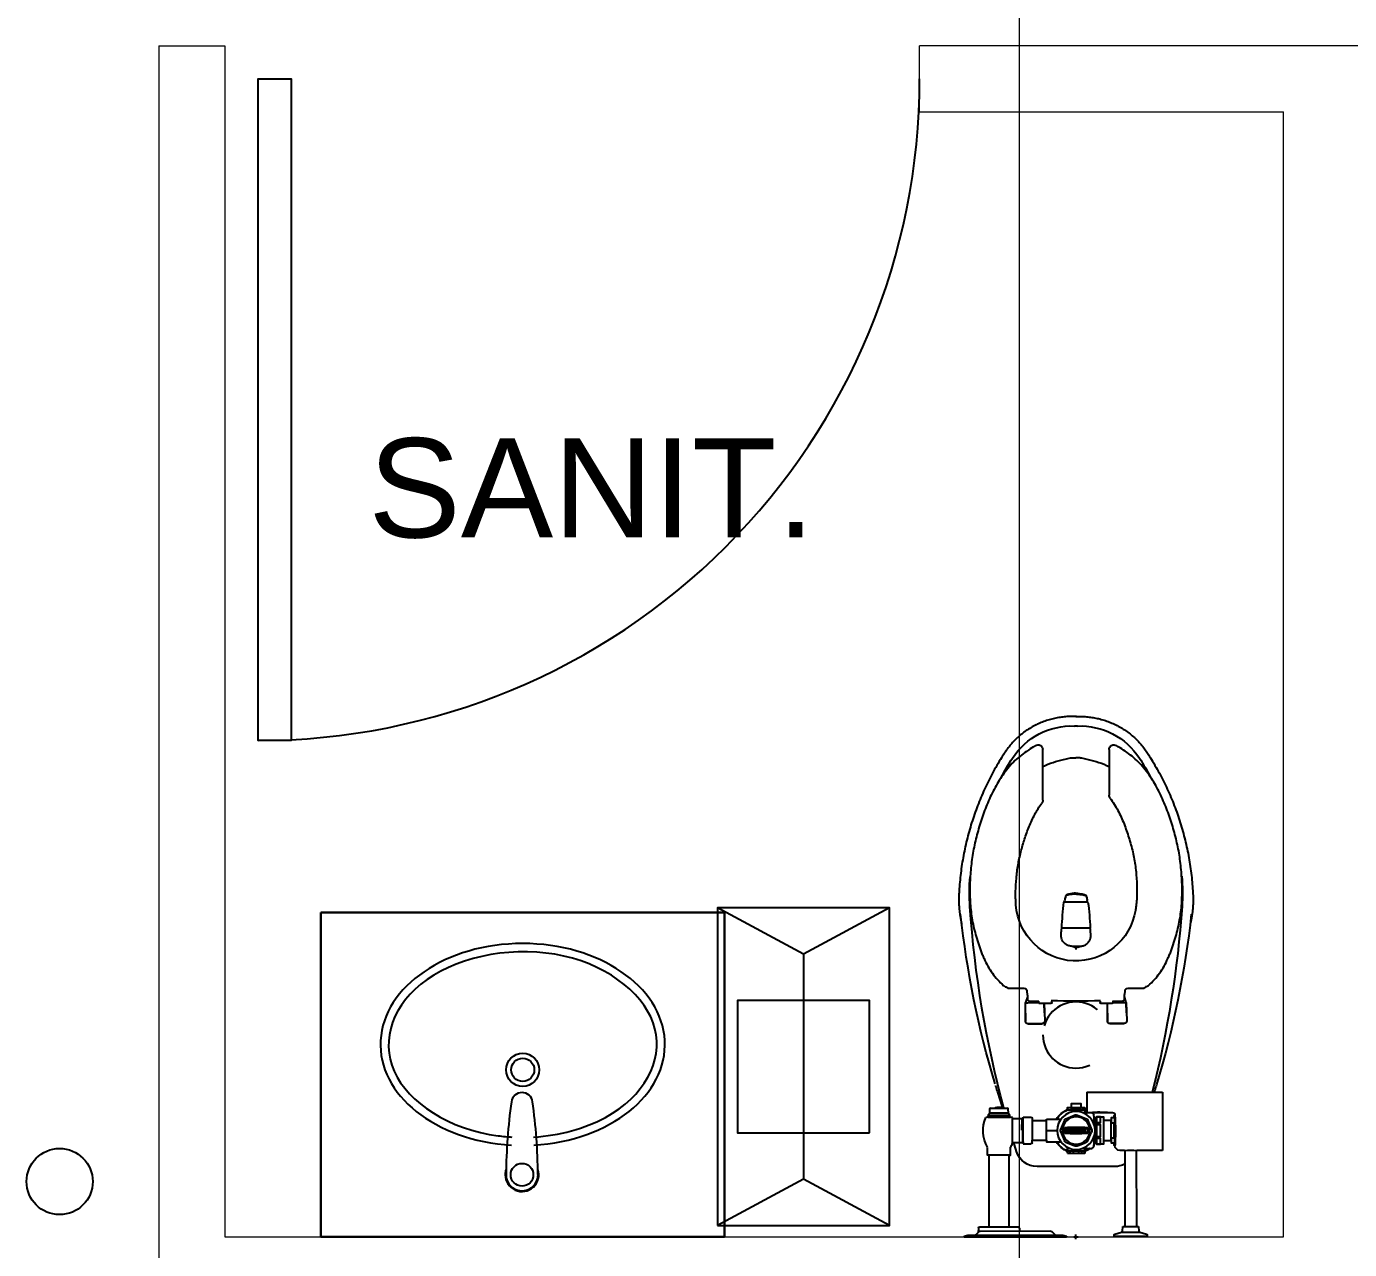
# Model space of a CAD drawing. Header units: metres. Extents: x -22 to 564, y 0 to 143.
# Drawn here: x 132.479 to 134.479, y 36.106 to 37.954 of the extents above; entities that cross this region are included whole.
import ezdxf
from ezdxf.enums import TextEntityAlignment as Align

# ---------------------------------------------------------------- set-up
doc = ezdxf.new("R2010")
doc.units = ezdxf.units.M
doc.linetypes.add('EJES630', pattern=[6.3, 5.5, -0.4, 0, -0.4])
doc.linetypes.add('XREF 1N NEURO-ONCOLOGIA$0$XR-00$0$HIDDEN', pattern=[0.375, 0.25, -0.125])
doc.layers.add('EJES', color=11, linetype='EJES630', lineweight=0)
doc.layers.add('XREF 1N NEURO-ONCOLOGIA$0$MUROS DE TABLAROCA', color=150, linetype='Continuous', lineweight=13)
for name, color, linetype in [('TEXTO', 7, 'Continuous'), ('XREF 1N NEURO-ONCOLOGIA$0$LAMPARAS 1', 112, 'Continuous'), ('XREF 1N NEURO-ONCOLOGIA$0$MOBILIARIO', 161, 'Continuous'), ('XREF 1N NEURO-ONCOLOGIA$0$Mobiliario Fijo', 40, 'Continuous'), ('XREF 1N NEURO-ONCOLOGIA$0$PUERTAS', 253, 'Continuous'), ('XREF 1N NEURO-ONCOLOGIA$0$TEX-MOB', 4, 'Continuous')]:
    doc.layers.add(name, color=color, linetype=linetype)
doc.styles.add('100 LOCALES 25', font='arial.ttf', dxfattribs={"height": 0.25})
doc.styles.add('XREF 1N NEURO-ONCOLOGIA$0$HANDLET', font='romans.shx')

# ---------------------------------------------------------------- blocks, each defined once
blk = doc.blocks.new('XREF 1N NEURO-ONCOLOGIA$0$XR-02$0$LAVABO.NORMATIVO')
at = {"layer": 'XREF 1N NEURO-ONCOLOGIA$0$Mobiliario Fijo'}
for p, q in [((-0.305, -0.49), (-0.305, 0)), ((-0.305, 0), (0.305, 0)), ((0.305, 0), (-0.305, 0)), ((-0.305, 0), (-0.305, -0.49)), ((0.305, -0.49), (0.305, 0)), ((0.305, 0), (0.305, -0.49)), ((0.305, -0.49), (-0.305, -0.49)), ((-0.305, -0.49), (0.305, -0.49))]:
    blk.add_line(p, q, dxfattribs=at)
for centre, radius in [((0.001, -0.0938), 0.0171), ((0, -0.2523), 0.025), ((0, -0.2523), 0.0175)]:
    blk.add_circle(centre, radius, dxfattribs=at)
for centre, radius, start, end in [((0.001, -0.0938), 0.0254, 0, 198.6555), ((0.001, -0.0938), 0.0242, 359.5329, 180.4671), ((0.8216, -0.0871), 0.8447, 180.4671, 187.9569), ((-0.8195, -0.0871), 0.8447, 352.0431, 359.5329), ((0.0011, -0.0938), 0.0254, 341.3375, 0.0036), ((0.001, -0.2018), 0.0162, 187.9569, 352.0431)]:
    blk.add_arc(centre, radius, start, end, dxfattribs=at)
blk.add_ellipse((0, -0.2907), major_axis=(-0.215, 0), ratio=0.709302, start_param=4.791428, end_param=10.916607, dxfattribs=at)
blk.add_open_spline([(-0.0163, -0.1507), (-0.0558, -0.153), (-0.0942, -0.1635), (-0.1837, -0.2123), (-0.2121, -0.2654), (-0.1879, -0.3629), (-0.1336, -0.4082), (0.0089, -0.4403), (0.0926, -0.4256), (0.1966, -0.3523), (0.2151, -0.2979), (0.1733, -0.2026), (0.1106, -0.1621), (0.0301, -0.1518), (0.0232, -0.1511), (0.0163, -0.1507)], degree=3, knots=[4.791428, 4.791428, 4.791428, 4.791428, 5.367357, 5.367357, 6.457084, 6.457084, 7.54681, 7.54681, 8.636537, 8.636537, 9.726264, 9.726264, 10.81599, 10.81599, 10.916607, 10.916607, 10.916607, 10.916607], dxfattribs=at)
blk = doc.blocks.new('XREF 1N NEURO-ONCOLOGIA$0$WC CON FLUXO')
for p, q in [((-0.0034, 0), (0.0034, 0)), ((0, 0.0034), (0, -0.0034)), ((0.107, 0), (0.0582, 0)), ((-0.0197, -0.0022), (-0.0141, -0.0008)), ((0.0575, -0.0007), (0.0576, -0.0026)), ((0.0575, -0.0007), (0.1078, -0.0007)), ((0.0585, -0.0037), (0.069, -0.0067)), ((0.069, -0.0067), (0.0964, -0.0067)), ((0.0705, -0.0086), (0.0708, -0.0154)), ((0.0708, -0.0154), (0.0946, -0.0154)), ((0.0736, -0.1306), (0.0736, -0.0154)), ((0.0918, -0.0155), (0.0917, -0.1306)), ((0.0946, -0.0154), (0.0948, -0.0086)), ((0.0964, -0.0067), (0.1066, -0.0038)), ((0.1072, 0), (0.107, 0)), ((0.1078, -0.0025), (0.1078, -0.0007)), ((-0.0587, -0.1062), (-0.0589, -0.1062)), ((0.0587, -0.1062), (-0.0587, -0.1062)), ((0.0587, -0.1062), (0.0589, -0.1062)), ((-0.0154, -0.1429), (-0.0019, -0.1373)), ((-0.013, -0.1295), (-0.013, -0.1264)), ((-0.013, -0.1295), (-0.013, -0.1336)), ((-0.0127, -0.1264), (-0.0127, -0.1292)), ((-0.0086, -0.1264), (-0.0086, -0.1292)), ((-0.004, -0.1264), (-0.004, -0.1292)), ((0.0024, -0.1373), (0.0149, -0.1425)), ((0.0044, -0.1264), (0.0044, -0.1292)), ((0.009, -0.1264), (0.009, -0.1292)), ((0.0101, -0.1336), (0.0245, -0.1336)), ((0.0131, -0.1264), (0.0131, -0.1292)), ((0.0134, -0.1336), (0.0134, -0.1264)), ((0.027, -0.1406), (0.0268, -0.1376)), ((0.0276, -0.1396), (0.0276, -0.1521)), ((0.0732, -0.1305), (0.0664, -0.1305)), ((0.131, -0.1305), (0.0921, -0.1305)), ((0.131, -0.2187), (0.131, -0.1305)), ((-0.0958, -0.1423), (-0.0805, -0.1423)), ((-0.0805, -0.1423), (-0.08, -0.1433)), ((-0.0805, -0.1423), (-0.0801, -0.1593)), ((-0.0801, -0.1593), (-0.08, -0.1645)), ((-0.08, -0.1433), (-0.08, -0.1403)), ((-0.08, -0.1403), (-0.0684, -0.1403)), ((-0.08, -0.1433), (-0.08, -0.1809)), ((-0.0663, -0.1424), (-0.0663, -0.1461)), ((-0.0233, -0.1591), (-0.0175, -0.145)), ((-0.0175, -0.165), (-0.0175, -0.1562)), ((-0.0174, -0.1563), (-0.0174, -0.1649)), ((0.0178, -0.1563), (0.0178, -0.1649)), ((0.0179, -0.145), (0.0233, -0.1579)), ((0.0179, -0.165), (0.0179, -0.1562)), ((0.0276, -0.1431), (0.0287, -0.1431)), ((0.0287, -0.1431), (0.0294, -0.1781)), ((0.0287, -0.1431), (0.0292, -0.1439)), ((0.0296, -0.1701), (0.0292, -0.1439)), ((0.0292, -0.1439), (0.0294, -0.1439)), ((0.0294, -0.1439), (0.0298, -0.1431)), ((0.0294, -0.1439), (0.03, -0.1773)), ((0.0304, -0.1781), (0.0298, -0.1431)), ((0.0298, -0.1431), (0.03, -0.1431)), ((0.03, -0.1431), (0.0306, -0.1781)), ((0.03, -0.1431), (0.03, -0.1431)), ((0.03, -0.1431), (0.0304, -0.1439)), ((0.0304, -0.1439), (0.0308, -0.1622)), ((0.0304, -0.1439), (0.0306, -0.1439)), ((0.0306, -0.1439), (0.031, -0.1433)), ((0.0306, -0.1439), (0.0308, -0.1498)), ((0.0308, -0.1498), (0.0309, -0.1593)), ((0.0309, -0.1593), (0.0309, -0.1605)), ((-0.0958, -0.1789), (-0.0815, -0.1789)), ((-0.082, -0.1612), (-0.0802, -0.1612)), ((-0.082, -0.1612), (-0.0815, -0.1789)), ((-0.0815, -0.1789), (-0.0807, -0.1775)), ((-0.0807, -0.1775), (-0.0806, -0.1775)), ((-0.0806, -0.1775), (-0.08, -0.1785)), ((-0.0802, -0.1612), (-0.0801, -0.1682)), ((-0.0801, -0.1682), (-0.08, -0.1743)), ((-0.08, -0.1645), (-0.08, -0.1732)), ((-0.08, -0.1732), (-0.08, -0.1742)), ((-0.0663, -0.1789), (-0.0663, -0.1751)), ((-0.0446, -0.1606), (-0.0284, -0.1606)), ((-0.0446, -0.1751), (-0.0446, -0.1777)), ((-0.0446, -0.1777), (-0.0229, -0.1776)), ((-0.0175, -0.1762), (-0.0233, -0.1621)), ((-0.0154, -0.1783), (-0.0013, -0.1842)), ((0.0022, -0.1839), (0.0158, -0.1783)), ((0.0238, -0.1621), (0.0182, -0.1757)), ((0.0276, -0.1781), (0.0276, -0.1691)), ((0.0276, -0.1691), (0.0276, -0.1816)), ((0.0294, -0.1781), (0.0276, -0.1781)), ((0.0294, -0.1781), (0.0298, -0.1773)), ((0.0298, -0.1773), (0.0296, -0.1701)), ((0.0298, -0.1773), (0.03, -0.1773)), ((0.03, -0.1773), (0.0304, -0.1781)), ((0.0304, -0.1781), (0.0306, -0.1781)), ((0.0306, -0.1781), (0.031, -0.1774)), ((0.0308, -0.1622), (0.0309, -0.1703)), ((0.0309, -0.1605), (0.0309, -0.162)), ((0.0309, -0.162), (0.031, -0.1637)), ((0.0309, -0.1703), (0.0309, -0.1724)), ((-0.1331, -0.1809), (-0.1338, -0.1805)), ((-0.1331, -0.181), (-0.1331, -0.181)), ((-0.1331, -0.181), (-0.133, -0.181)), ((-0.133, -0.181), (-0.1329, -0.181)), ((-0.1329, -0.1837), (-0.133, -0.1814)), ((-0.133, -0.1814), (-0.0996, -0.1814)), ((-0.1329, -0.181), (-0.1319, -0.181)), ((-0.1329, -0.1837), (-0.0999, -0.1837)), ((-0.1302, -0.1867), (-0.1329, -0.1837)), ((-0.1319, -0.181), (-0.1269, -0.1809)), ((-0.1026, -0.1867), (-0.1302, -0.1867)), ((-0.1302, -0.1867), (-0.1301, -0.1933)), ((-0.1287, -0.1946), (-0.104, -0.1946)), ((-0.1269, -0.1809), (-0.1141, -0.1807)), ((-0.1141, -0.1807), (-0.1105, -0.1806)), ((-0.1109, -0.1952), (-0.1109, -0.1949)), ((-0.1105, -0.1806), (-0.1008, -0.1805)), ((-0.1028, -0.1933), (-0.1026, -0.1867)), ((-0.0999, -0.1837), (-0.1026, -0.1867)), ((-0.1008, -0.1805), (-0.1002, -0.1805)), ((-0.0998, -0.1814), (-0.0999, -0.1837)), ((-0.0996, -0.1805), (-0.0989, -0.1809)), ((-0.0996, -0.1814), (-0.0989, -0.181)), ((-0.08, -0.1809), (-0.0684, -0.1809)), ((-0.0126, -0.1946), (-0.0126, -0.1919)), ((-0.0075, -0.1946), (-0.0075, -0.1919)), ((-0.0031, -0.1946), (-0.0031, -0.1919)), ((0.0058, -0.1946), (0.0058, -0.1919)), ((0.0097, -0.1946), (0.0097, -0.1919)), ((0.0101, -0.1876), (0.0245, -0.1876)), ((0.0134, -0.1919), (0.0134, -0.1876)), ((0.0134, -0.1946), (0.0134, -0.1919)), ((0.0162, -0.2187), (0.0162, -0.1879)), ((0.0162, -0.1879), (0.021, -0.1879)), ((0.0201, -0.1879), (0.0205, -0.1876)), ((0.0209, -0.1879), (0.0213, -0.1876)), ((0.0267, -0.1839), (0.027, -0.1806)), ((0.0517, -0.1879), (0.0554, -0.1879)), ((0.0162, -0.2187), (0.131, -0.2187)), ((-0.0763, -0.3379), (-0.0765, -0.3256)), ((-0.0763, -0.3255), (-0.0763, -0.3536)), ((-0.0729, -0.3219), (-0.0727, -0.3219)), ((-0.0726, -0.3219), (-0.0679, -0.3219)), ((-0.0509, -0.3222), (-0.0726, -0.3219)), ((-0.0679, -0.3219), (-0.0561, -0.3219)), ((-0.0561, -0.3219), (-0.0511, -0.3219)), ((-0.0481, -0.353), (-0.0473, -0.326)), ((-0.0476, -0.3384), (-0.0479, -0.353)), ((0.0476, -0.3381), (0.0475, -0.3258)), ((0.0476, -0.3258), (0.0476, -0.353)), ((0.0511, -0.3221), (0.0512, -0.3221)), ((0.0513, -0.3221), (0.0561, -0.3221)), ((0.0731, -0.3224), (0.0513, -0.3221)), ((0.0561, -0.3221), (0.0679, -0.3221)), ((0.0679, -0.3221), (0.0729, -0.3221)), ((0.0759, -0.3542), (0.0767, -0.3262)), ((0.0763, -0.3386), (0.0761, -0.3539)), ((-0.0763, -0.3536), (-0.056, -0.3539)), ((-0.0761, -0.3536), (-0.0761, -0.3536)), ((-0.0752, -0.3536), (-0.0761, -0.3536)), ((-0.0761, -0.3536), (-0.0761, -0.3538)), ((-0.0761, -0.3538), (-0.0761, -0.3539)), ((-0.0735, -0.3627), (-0.0761, -0.3539)), ((-0.0752, -0.3536), (-0.0752, -0.3536)), ((-0.0752, -0.3536), (-0.0729, -0.3536)), ((-0.0735, -0.3636), (-0.0735, -0.3598)), ((-0.0693, -0.3562), (-0.056, -0.3563)), ((-0.056, -0.353), (-0.0373, -0.353)), ((-0.056, -0.353), (-0.056, -0.3563)), ((-0.0364, -0.3539), (-0.0364, -0.3562)), ((0.0364, -0.3562), (0.0364, -0.3539)), ((0.0373, -0.353), (0.0551, -0.353)), ((0.056, -0.3539), (0.056, -0.3562)), ((0.056, -0.3539), (0.0759, -0.3542)), ((0.0761, -0.3541), (0.0735, -0.3629)), ((0.0735, -0.3598), (0.0735, -0.3636)), ((0.0761, -0.3539), (0.0759, -0.3539)), ((0.0761, -0.354), (0.0761, -0.3539)), ((0.0761, -0.3541), (0.0761, -0.354)), ((-0.1069, -0.3779), (-0.1063, -0.3779)), ((-0.1047, -0.377), (-0.1046, -0.3768)), ((-0.1029, -0.3758), (-0.1024, -0.3758)), ((-0.1024, -0.3758), (-0.0787, -0.3758)), ((-0.0742, -0.3721), (-0.0742, -0.3698)), ((0.0742, -0.3698), (0.0742, -0.3721)), ((0.0787, -0.3758), (0.1024, -0.3758)), ((0.1024, -0.3758), (0.1029, -0.3758)), ((0.1069, -0.3779), (0.1052, -0.3779)), ((-0.0026, -0.4379), (-0.0058, -0.4387)), ((0.0058, -0.4387), (-0.0058, -0.4387)), ((0.0026, -0.4379), (0.0058, -0.4387)), ((0.0216, -0.4666), (-0.0216, -0.4666)), ((-0.0907, -0.5014), (-0.0907, -0.5014)), ((0.0181, -0.5057), (-0.0181, -0.5057)), ((-0.0176, -0.5057), (-0.0171, -0.5081)), ((0, -0.5182), (0, -0.5191)), ((0.0176, -0.5057), (0.0171, -0.5081)), ((-0.0501, -0.6597), (-0.0501, -0.7362)), ((0.0501, -0.7362), (0.0501, -0.6674)), ((-0.0062, -0.724), (0, -0.724)), ((0.0062, -0.724), (0, -0.724))]:
    blk.add_line(p, q)
for points in [[(-0.169, -0.0008), (-0.1688, 0)], [(-0.1688, 0), (-0.0143, 0)], [(-0.0141, -0.0008), (-0.0143, 0)], [(-0.169, -0.0008), (-0.1634, -0.0022)], [(-0.1686, -0.0008), (-0.0145, -0.0008)], [(-0.1634, -0.0022), (-0.0197, -0.0022)], [(-0.152, -0.0025), (-0.1464, -0.0081)], [(-0.1473, -0.013), (-0.1477, -0.0069)], [(-0.1452, -0.015), (-0.0876, -0.015)], [(-0.145, -0.0087), (-0.0382, -0.0087)], [(-0.0855, -0.013), (-0.0853, -0.0087)], [(-0.0367, -0.0081), (-0.0312, -0.0025)], [(-0.1318, -0.1231), (-0.1338, -0.1231), (-0.1338, -0.135)], [(-0.101, -0.1231), (-0.099, -0.1231), (-0.099, -0.135)], [(-0.0967, -0.1399), (-0.0965, -0.1403)], [(-0.0137, -0.1355), (-0.0135, -0.1336), (-0.0096, -0.1336)], [(0.053, -0.1489), (0.053, -0.1417), (0.0573, -0.1417), (0.0573, -0.1384), (0.0587, -0.1384), (0.0587, -0.1828), (0.0573, -0.1828), (0.0573, -0.1795), (0.053, -0.1795), (0.053, -0.1723), (0.0573, -0.1723), (0.0573, -0.1489), (0.053, -0.1489), (0.053, -0.1723)], [(0.0587, -0.1833), (0.0594, -0.1793), (0.0599, -0.1585), (0.0594, -0.1419), (0.059, -0.1387), (0.0587, -0.1379)], [(-0.0958, -0.1412), (-0.0958, -0.1789), (-0.0958, -0.1799)], [(-0.0446, -0.1461), (-0.0446, -0.1435), (-0.0228, -0.1434)], [(-0.0149, -0.1632), (-0.0149, -0.1579), (-0.0132, -0.1579), (-0.0132, -0.1598), (-0.0116, -0.1598), (-0.0116, -0.1579), (-0.0099, -0.1579), (-0.0099, -0.1632), (-0.0116, -0.1632), (-0.0116, -0.1613), (-0.0132, -0.1613), (-0.0132, -0.1632), (-0.0149, -0.1632)], [(-0.0074, -0.1618), (-0.0045, -0.1618), (-0.0045, -0.1632), (-0.0091, -0.1632), (-0.0091, -0.1579), (-0.0045, -0.1579), (-0.0045, -0.1593), (-0.0074, -0.1593), (-0.0074, -0.1618)], [(-0.0074, -0.1612), (-0.005, -0.1612), (-0.005, -0.1599)], [(-0.0039, -0.1579), (-0.0023, -0.1579), (-0.0023, -0.1618), (-0.0002, -0.1618), (-0.0002, -0.1632), (-0.0039, -0.1632), (-0.0039, -0.1579)], [(-0.0008, -0.1579), (0.0008, -0.1579), (0.0018, -0.1612), (0.0027, -0.1579), (0.0043, -0.1579), (0.0027, -0.1632), (0.0008, -0.1632), (-0.0008, -0.1579)], [(0.0064, -0.1618), (0.0093, -0.1618), (0.0093, -0.1632), (0.0048, -0.1632), (0.0048, -0.1579), (0.0093, -0.1579), (0.0093, -0.1593), (0.0064, -0.1593), (0.0064, -0.1618)], [(0.0064, -0.1612), (0.0089, -0.1612), (0.0089, -0.1599)], [(0.0097, -0.1632), (0.0114, -0.1606), (0.0097, -0.1579), (0.0116, -0.1579), (0.0124, -0.1592), (0.0132, -0.1579), (0.0151, -0.1579), (0.0134, -0.1606), (0.0151, -0.1632), (0.0132, -0.1632), (0.0124, -0.1619), (0.0116, -0.1632), (0.0097, -0.1632)], [(-0.0807, -0.1775), (-0.0811, -0.168), (-0.0812, -0.1612)], [(-0.0965, -0.1805), (-0.1363, -0.1805)], [(-0.133, -0.1814), (-0.1338, -0.1814), (-0.1331, -0.181), (-0.1331, -0.1809), (-0.1331, -0.1809), (-0.1331, -0.1809), (-0.1331, -0.1809), (-0.1331, -0.1809), (-0.1331, -0.1808), (-0.1331, -0.1808), (-0.1331, -0.1808), (-0.133, -0.1808), (-0.133, -0.1808), (-0.1329, -0.1808), (-0.1329, -0.1808), (-0.1328, -0.1808), (-0.1326, -0.1808), (-0.1322, -0.1808), (-0.1313, -0.1808), (-0.1297, -0.1807), (-0.1275, -0.1807), (-0.1236, -0.1806), (-0.1168, -0.1806), (-0.1117, -0.1805), (-0.1093, -0.1805), (-0.1093, -0.1805)], [(-0.0989, -0.1809), (-0.0989, -0.1809), (-0.0989, -0.1809), (-0.0989, -0.1809), (-0.0989, -0.1809), (-0.0989, -0.1809), (-0.099, -0.1809), (-0.099, -0.1809), (-0.099, -0.1809), (-0.099, -0.1809), (-0.0992, -0.1809), (-0.0998, -0.1809), (-0.1026, -0.181), (-0.1045, -0.181), (-0.1092, -0.1811), (-0.1162, -0.1812), (-0.1277, -0.1813), (-0.1297, -0.1813), (-0.1314, -0.1814), (-0.1325, -0.1814), (-0.1332, -0.1814), (-0.1334, -0.1814)], [(-0.1219, -0.1952), (-0.1219, -0.1949)], [(0.0212, -0.188), (0.0212, -0.1879), (0.0514, -0.1879), (0.0514, -0.1879)]]:
    blk.add_lwpolyline(points)
for points in [[(-0.1318, -0.015), (-0.101, -0.015), (-0.101, -0.1231), (-0.1318, -0.1231)], [(-0.013, -0.1264), (0.0134, -0.1264), (0.0134, -0.1292), (-0.013, -0.1292)], [(0.031, -0.1814), (0.0417, -0.1814), (0.0417, -0.1398), (0.031, -0.1398)], [(0.031, -0.1399), (0.0372, -0.1399), (0.0372, -0.1487), (0.031, -0.1487)], [(-0.0663, -0.1461), (-0.0446, -0.1461), (-0.0446, -0.1751), (-0.0663, -0.1751)], [(0.031, -0.1517), (0.0372, -0.1517), (0.0372, -0.1694), (0.031, -0.1694)], [(0.0417, -0.1455), (0.053, -0.1455), (0.053, -0.1757), (0.0417, -0.1757)], [(0.031, -0.1725), (0.0372, -0.1725), (0.0372, -0.1813), (0.031, -0.1813)], [(-0.0131, -0.1919), (0.0135, -0.1919), (0.0135, -0.1946), (-0.0131, -0.1946)], [(-0.0073, -0.1946), (0.0077, -0.1946), (0.0077, -0.2007), (-0.0073, -0.2007)]]:
    blk.add_lwpolyline(points, close=True)
for radius in [0.0287, 0.0208, 0.0206]:
    blk.add_circle((0.0002, -0.1606), radius)
for centre, radius, start, end in [((0.0582, -0.0007), 0.000699, 90.9528, 179.9884), ((-0.1685, 0.0038), 0.0046, 263.5947, 268.4559), ((-0.1529, -0.0035), 0.00135, 45.0725, 87.1801), ((-0.1452, -0.0129), 0.0021, 183, 270), ((-0.145, -0.0067), 0.00204, 225, 270), ((-0.0876, -0.0129), 0.0021, 270, 357), ((-0.0382, -0.0067), 0.00204, 270, 315), ((-0.0302, -0.0035), 0.00137, 94.7227, 134.7414), ((-0.0146, 0.0033), 0.00404, 271.1487, 276.8791), ((0.059, -0.0024), 0.0014, 186.7349, 251.2313), ((0.0685, -0.0087), 0.00201, 2.8263, 77.3063), ((0.0968, -0.0087), 0.00201, 102.6722, 177.1705), ((0.1064, -0.0024), 0.00142, 280.2182, 357.7148), ((0.1071, -0.0007), 0.000699, 359.9963, 84.9523), ((-0.0589, -0.1386), 0.0324, 90, 162.4418), ((0.0589, -0.1386), 0.0324, 63.0756, 90), ((-0.0899, -0.1604), 0.0506, 150.3792, 203.3877), ((-0.0976, -0.135), 0.0014, 180, 202.3854), ((-0.1465, -0.1622), 0.0546, 24.1417, 29.2361), ((1.4324, -0.6105), 1.5966, 162.4445, 162.9485), ((1.4324, -0.6105), 1.5966, 162.4418, 162.4445), ((0.0002, -0.1606), 0.0342, 112.6823, 150.0864), ((0.0002, -0.1606), 0.0338, 113.03, 149.6072), ((0.0002, -0.1412), 0.00442, 60.0251, 118.4175), ((0.0002, -0.1606), 0.0342, 51.9601, 67.3177), ((0.003, -0.1564), 0.0287, 52.4204, 68.7317), ((0.0206, -0.1386), 0.00627, 9.3541, 51.7711), ((0.0206, -0.1386), 0.00627, 9.3541, 51.7711), ((0.0324, -0.1366), 0.00562, 189.3834, 212.1713), ((0.0664, -0.1382), 0.00771, 89.9605, 177.6253), ((0.0827, -0.0413), 0.0897, 263.9649, 276.0445), ((-0.0951, -0.1399), 0.00152, 197.7005, 241.6179), ((-0.0684, -0.1424), 0.0021, 0, 90), ((-0.0196, -0.1606), 0.00402, 157.4999, 202.5001), ((-0.0138, -0.1466), 0.00402, 112.4999, 157.5001), ((0.0002, -0.3691), 0.2137, 85.2566, 94.7434), ((0.0002, -0.3691), 0.2136, 85.2842, 94.7158), ((-0.0048, -0.1633), 0.00333, 92.771, 141.1546), ((0.009, -0.1633), 0.00333, 92.771, 141.1546), ((0.0139, -0.1468), 0.00445, 24.0076, 75.6524), ((0.0193, -0.1605), 0.00473, 339.5535, 33.7109), ((-0.0002, -0.1608), 0.0347, 30.4452, 36.7467), ((0.003, -0.1588), 0.0304, 29.7018, 36.0418), ((-0.0953, -0.1812), 0.0014, 109.984, 146.4949), ((0.3455, -0.1572), 0.4265, 180.5403, 182.731), ((-0.0684, -0.1788), 0.0021, 269.9217, 358.0095), ((0.0002, -0.1606), 0.0342, 209.8982, 247.1956), ((0.0002, -0.1606), 0.0338, 210.3928, 246.97), ((0.0002, 0.0479), 0.2137, 265.2566, 274.7434), ((-0.0138, -0.1746), 0.00402, 202.4999, 244.6781), ((0.0002, 0.0479), 0.2136, 265.2842, 274.7158), ((0.0141, -0.1745), 0.00418, 292.9328, 343.6813), ((0.0023, -0.1619), 0.0318, 322.8069, 330.7575), ((0.0148, -0.1706), 0.0161, 322.8448, 332.2385), ((1.4324, -0.6105), 1.5966, 164.9037, 175.9972), ((-0.1287, -0.1933), 0.00134, 181.5, 270), ((-0.1216, -0.1949), 0.000343, 129.5338, 173.6561), ((-0.1216, -0.1952), 0.000336, 184.2026, 265.607), ((-0.1164, -0.1279), 0.0678, 265.6071, 274.393), ((1.2567, -0.6451), 1.4396, 161.7644, 162.8369), ((-0.1112, -0.1952), 0.000336, 274.393, 0), ((-0.1113, -0.1949), 0.000384, 6.4023, 46.3389), ((-0.1041, -0.1933), 0.00132, 272.56, 359.5188), ((0.0002, -0.1803), 0.00418, 247.9601, 298.5157), ((0.0002, -0.1606), 0.0338, 293.03, 298.243), ((-0.001, -0.1578), 0.0373, 292.8404, 297.3937), ((0.0361, -0.0373), 0.1513, 264.2467, 275.9084), ((0.0206, -0.1826), 0.00627, 308.223, 348.2751), ((0.0206, -0.1826), 0.00627, 308.223, 348.2751), ((0.0326, -0.1847), 0.00586, 147.9912, 172.4866), ((0.0551, -0.1842), 0.0037, 273.989, 13.1466), ((-1.4324, -0.6105), 1.5966, 4.0028, 14.2041), ((-1.2567, -0.6451), 1.4396, 17.1303, 17.2305), ((1.2435, -0.6427), 1.4264, 163.2334, 173.7464), ((1.2435, -0.6427), 1.4264, 162.7735, 163.1187), ((-1.2427, -0.6426), 1.4255, 16.8408, 17.2004), ((-1.2427, -0.6426), 1.4255, 6.2485, 16.8299), ((-0.0729, -0.3255), 0.00364, 90, 180.8185), ((-0.0727, -0.3255), 0.00364, 89.1815, 180), ((-0.0511, -0.3255), 0.00364, 26.429, 90), ((-0.0509, -0.3259), 0.00364, 358.3631, 89.1815), ((0.0511, -0.3258), 0.00364, 90, 180.8185), ((0.0513, -0.3258), 0.00364, 89.1815, 180), ((0.0729, -0.3258), 0.00364, 26.429, 90), ((0.073, -0.3261), 0.00364, 358.3631, 89.1815), ((-0.0752, -0.3536), 0.00091, 180.8185, 196.1443), ((-0.0373, -0.3539), 0.00091, 0, 90), ((-0.0004, -12.4585), 12.1022, 89.8216, 90.17503), ((0.0373, -0.3539), 0.00091, 90, 180), ((0.0551, -0.3539), 0.00091, 0, 90), ((0.0469, 2.1477), 2.504, 270.1875, 270.5141), ((0.0752, -0.3539), 0.00091, 343.8557, 359.1815), ((-0.0034, -0.496), 0.1575, 131.7258, 132.3304), ((-0.1069, -0.3799), 0.00196, 89.3673, 131.099), ((-0.1063, -0.3761), 0.00184, 269.3463, 330.6492), ((-0.1029, -0.3777), 0.00195, 90.4112, 151.5615), ((-0.0787, -0.3712), 0.00455, 270, 0), ((0.0787, -0.3712), 0.00455, 180, 270), ((0.1029, -0.3777), 0.00195, 28.4386, 89.5888), ((0.1069, -0.3799), 0.00198, 49.0875, 90.4462), ((0.0044, -0.4948), 0.156, 47.6682, 48.2772), ((0.0001, -0.5079), 0.091, 9.2548, 175.9387), ((-0.0014, -0.4367), 0.000598, 317.9323, 342.9776), ((0.0014, -0.4367), 0.000597, 196.9872, 222.103), ((0.519, -0.4383), 0.5413, 182.9967, 187.144), ((-0.5069, -0.4394), 0.5292, 352.8086, 357.0508), ((0.1315, -0.5194), 0.2925, 175.9969, 184.8615), ((-0.1315, -0.5194), 0.2925, 355.0124, 4.0031), ((-0.0006, -0.5183), 0.000937, 263.4365, 309.8712), ((0.0006, -0.5183), 0.000937, 230.1288, 276.5635), ((-0.0574, -0.6597), 0.00728, 0, 37.067), ((0.0574, -0.6674), 0.00728, 142.0152, 180), ((0.252, -0.4971), 0.415, 208.3551, 213.0094), ((-0.252, -0.4971), 0.415, 326.9906, 331.7101), ((0.0197, -0.5584), 0.1676, 245.3845, 256.7621), ((-0.0197, -0.5584), 0.1676, 283.2379, 294.6155), ((-0.0062, -0.6649), 0.1071, 213.0094, 272.1861), ((-0.0574, -0.7362), 0.00728, 238.4381, 0), ((0.0197, -0.5584), 0.1676, 256.7621, 258.2805), ((0.0197, -0.5584), 0.1676, 258.2805, 261.1157), ((0.0062, -0.6649), 0.1071, 267.8139, 326.9906), ((-0.0197, -0.5584), 0.1676, 278.8843, 281.7195), ((-0.0197, -0.5584), 0.1676, 281.7195, 283.2379), ((0.0574, -0.7362), 0.00728, 180, 301.5619), ((0, -0.8279), 0.056, 90, 92.1861), ((0, -0.8279), 0.056, 87.8139, 90)]:
    blk.add_arc(centre, radius, start, end)
blk.add_ellipse((0.1105, -0.4263), major_axis=(-0.0713, 0.1429), ratio=0.110156, start_param=-1.280538, end_param=-1.272211)
for points, knots in [([(-0.0735, -0.3598), (-0.0735, -0.3595), (-0.0735, -0.3593), (-0.0734, -0.3588), (-0.0733, -0.3586), (-0.0731, -0.3582), (-0.073, -0.358), (-0.0727, -0.3576), (-0.0725, -0.3574), (-0.0721, -0.357), (-0.0719, -0.3569), (-0.0715, -0.3566), (-0.0712, -0.3565), (-0.0707, -0.3564), (-0.0704, -0.3563), (-0.0699, -0.3562), (-0.0696, -0.3562), (-0.0693, -0.3562)], [0, 0, 0, 0, 0.125, 0.125, 0.25, 0.25, 0.375, 0.375, 0.5, 0.5, 0.625, 0.625, 0.75, 0.75, 0.875, 0.875, 1, 1, 1, 1]), ([(0.0693, -0.3562), (0.0696, -0.3562), (0.0699, -0.3562), (0.0704, -0.3563), (0.0707, -0.3564), (0.0712, -0.3565), (0.0715, -0.3566), (0.0719, -0.3569), (0.0721, -0.357), (0.0725, -0.3574), (0.0727, -0.3576), (0.073, -0.358), (0.0731, -0.3582), (0.0733, -0.3586), (0.0734, -0.3588), (0.0735, -0.3593), (0.0735, -0.3595), (0.0735, -0.3598)], [0, 0, 0, 0, 0.125, 0.125, 0.25, 0.25, 0.375, 0.375, 0.5, 0.5, 0.625, 0.625, 0.75, 0.75, 0.875, 0.875, 1, 1, 1, 1]), ([(-0.0612, -0.7424), (-0.0685, -0.7379), (-0.0756, -0.7332), (-0.0857, -0.7253), (-0.089, -0.7226), (-0.0953, -0.7167), (-0.0982, -0.7136), (-0.1066, -0.7038), (-0.1115, -0.6969), (-0.1204, -0.6826), (-0.1244, -0.6752), (-0.1318, -0.6599), (-0.1351, -0.6521), (-0.1411, -0.6361), (-0.1438, -0.628), (-0.1487, -0.6117), (-0.1509, -0.6035), (-0.1546, -0.5869), (-0.1562, -0.5785), (-0.1585, -0.5616), (-0.1593, -0.5532), (-0.1603, -0.5364), (-0.1605, -0.528), (-0.1603, -0.5112), (-0.1599, -0.5028), (-0.1585, -0.4902), (-0.158, -0.486), (-0.1566, -0.4776), (-0.1558, -0.4734), (-0.153, -0.4608), (-0.1507, -0.4526), (-0.1467, -0.4403), (-0.1453, -0.4363), (-0.1431, -0.4303), (-0.1423, -0.4283), (-0.1407, -0.4243), (-0.1398, -0.4224), (-0.1371, -0.4165), (-0.1352, -0.4127), (-0.1311, -0.4053), (-0.1288, -0.4017), (-0.1239, -0.3948), (-0.1212, -0.3915), (-0.1155, -0.3853), (-0.1125, -0.3823), (-0.1094, -0.3795)], [0, 0, 0, 0, 0.0625, 0.0625, 0.09375, 0.09375, 0.125, 0.125, 0.1875, 0.1875, 0.25, 0.25, 0.3125, 0.3125, 0.375, 0.375, 0.4375, 0.4375, 0.5, 0.5, 0.5625, 0.5625, 0.625, 0.625, 0.6875, 0.6875, 0.71875, 0.71875, 0.75, 0.75, 0.8125, 0.8125, 0.84375, 0.84375, 0.859375, 0.859375, 0.875, 0.875, 0.90625, 0.90625, 0.9375, 0.9375, 0.96875, 0.96875, 1, 1, 1, 1]), ([(-0.0742, -0.3698), (-0.0742, -0.3695), (-0.0741, -0.3691), (-0.074, -0.3682), (-0.0739, -0.3678), (-0.0737, -0.3667), (-0.0737, -0.3661), (-0.0735, -0.3649), (-0.0735, -0.3643), (-0.0735, -0.3636)], [0, 0, 0, 0, 0.25, 0.25, 0.5, 0.5, 0.75, 0.75, 1, 1, 1, 1]), ([(0.1094, -0.3795), (0.1157, -0.3852), (0.1214, -0.3914), (0.1313, -0.4052), (0.1354, -0.4126), (0.1398, -0.4224), (0.1407, -0.4244), (0.1423, -0.4283), (0.1431, -0.4303), (0.1454, -0.4363), (0.1468, -0.4404), (0.1507, -0.4527), (0.153, -0.4609), (0.1567, -0.4775), (0.1581, -0.4858), (0.1599, -0.5026), (0.1603, -0.5111), (0.1605, -0.5281), (0.1603, -0.5367), (0.1592, -0.5537), (0.1584, -0.5622), (0.1561, -0.5789), (0.1546, -0.5872), (0.1508, -0.6037), (0.1487, -0.6119), (0.1438, -0.6281), (0.1411, -0.6361), (0.135, -0.6521), (0.1317, -0.66), (0.1244, -0.6753), (0.1203, -0.6828), (0.1136, -0.6936), (0.1112, -0.6971), (0.1062, -0.704), (0.1035, -0.7074), (0.0979, -0.7139), (0.095, -0.717), (0.0888, -0.7228), (0.0856, -0.7255), (0.0756, -0.7332), (0.0684, -0.7379), (0.0612, -0.7424)], [0, 0, 0, 0, 0.0625, 0.0625, 0.125, 0.125, 0.140625, 0.140625, 0.15625, 0.15625, 0.1875, 0.1875, 0.25, 0.25, 0.3125, 0.3125, 0.375, 0.375, 0.4375, 0.4375, 0.5, 0.5, 0.5625, 0.5625, 0.625, 0.625, 0.6875, 0.6875, 0.75, 0.75, 0.8125, 0.8125, 0.84375, 0.84375, 0.875, 0.875, 0.90625, 0.90625, 0.9375, 0.9375, 1, 1, 1, 1]), ([(0.0735, -0.3636), (0.0735, -0.3643), (0.0735, -0.3649), (0.0737, -0.3661), (0.0737, -0.3667), (0.0739, -0.3678), (0.074, -0.3682), (0.0741, -0.3691), (0.0742, -0.3695), (0.0742, -0.3698)], [0, 0, 0, 0, 0.25, 0.25, 0.5, 0.5, 0.75, 0.75, 1, 1, 1, 1]), ([(-0.0058, -0.4387), (-0.0066, -0.4389), (-0.0075, -0.4391), (-0.0092, -0.4395), (-0.01, -0.4397), (-0.0125, -0.4404), (-0.0141, -0.4412), (-0.0168, -0.443), (-0.018, -0.4442), (-0.0199, -0.4466), (-0.0207, -0.4479), (-0.0218, -0.4507), (-0.0222, -0.4521), (-0.0224, -0.4543), (-0.0225, -0.455), (-0.0224, -0.4565), (-0.0224, -0.4572), (-0.0221, -0.4608), (-0.0218, -0.4637), (-0.0216, -0.4666)], [0, 0, 0, 0, 0.0625, 0.0625, 0.125, 0.125, 0.25, 0.25, 0.375, 0.375, 0.5, 0.5, 0.625, 0.625, 0.6875, 0.6875, 0.75, 0.75, 1, 1, 1, 1]), ([(-0.001, -0.4371), (-0.001, -0.4372), (-0.0011, -0.4372), (-0.0012, -0.4373), (-0.0012, -0.4373), (-0.0014, -0.4375), (-0.0016, -0.4375), (-0.002, -0.4377), (-0.0023, -0.4378), (-0.0026, -0.4379)], [0, 0, 0, 0, 0.125, 0.125, 0.25, 0.25, 0.5, 0.5, 1, 1, 1, 1]), ([(-0.0008, -0.4369), (-0.0008, -0.4366), (-0.0007, -0.4363), (-0.0005, -0.4359), (-0.0004, -0.4357), (-0.0003, -0.4355), (-0.0003, -0.4355), (-0.0002, -0.4353), (-0.0001, -0.4353), (0.0001, -0.4353), (0.0002, -0.4353), (0.0003, -0.4354), (0.0003, -0.4355), (0.0004, -0.4357), (0.0005, -0.4359), (0.0007, -0.4363), (0.0008, -0.4366), (0.0008, -0.4369)], [0, 0, 0, 0, 0.25, 0.25, 0.375, 0.375, 0.4375, 0.4375, 0.5, 0.5, 0.5625, 0.5625, 0.625, 0.625, 0.75, 0.75, 1, 1, 1, 1]), ([(0.0026, -0.4379), (0.0023, -0.4378), (0.002, -0.4377), (0.0016, -0.4375), (0.0014, -0.4375), (0.0012, -0.4373), (0.0012, -0.4373), (0.0011, -0.4372), (0.001, -0.4372), (0.001, -0.4371)], [0, 0, 0, 0, 0.5, 0.5, 0.75, 0.75, 0.875, 0.875, 1, 1, 1, 1]), ([(0.0058, -0.4387), (0.0066, -0.4389), (0.0075, -0.4391), (0.0092, -0.4395), (0.01, -0.4397), (0.0125, -0.4404), (0.0141, -0.4412), (0.0168, -0.443), (0.018, -0.4442), (0.0199, -0.4466), (0.0207, -0.4479), (0.0218, -0.4507), (0.0222, -0.4521), (0.0224, -0.4543), (0.0225, -0.455), (0.0224, -0.4565), (0.0224, -0.4572), (0.0221, -0.4608), (0.0218, -0.4637), (0.0216, -0.4666)], [0, 0, 0, 0, 0.0625, 0.0625, 0.125, 0.125, 0.25, 0.25, 0.375, 0.375, 0.5, 0.5, 0.625, 0.625, 0.6875, 0.6875, 0.75, 0.75, 1, 1, 1, 1]), ([(0.0516, -0.6629), (0.0539, -0.66), (0.056, -0.6569), (0.0599, -0.6506), (0.0617, -0.6474), (0.0669, -0.6376), (0.07, -0.6308), (0.0754, -0.617), (0.0778, -0.61), (0.0822, -0.5959), (0.0842, -0.5888), (0.0875, -0.5744), (0.0888, -0.5671), (0.0908, -0.5524), (0.0914, -0.545), (0.0922, -0.5302), (0.0923, -0.5228), (0.0919, -0.5117), (0.0917, -0.508), (0.0912, -0.5025), (0.091, -0.5006), (0.0906, -0.4978), (0.0905, -0.4969), (0.0902, -0.4951), (0.0901, -0.4941), (0.0899, -0.4932)], [0, 0, 0, 0, 0.0625, 0.0625, 0.125, 0.125, 0.25, 0.25, 0.375, 0.375, 0.5, 0.5, 0.625, 0.625, 0.75, 0.75, 0.875, 0.875, 0.9375, 0.9375, 0.96875, 0.96875, 0.984375, 0.984375, 1, 1, 1, 1]), ([(-0.0907, -0.5014), (-0.091, -0.5048), (-0.0911, -0.5082), (-0.0912, -0.5149), (-0.0912, -0.5183), (-0.0911, -0.5285), (-0.0907, -0.5352), (-0.0895, -0.5487), (-0.0887, -0.5554), (-0.0864, -0.5686), (-0.085, -0.5752), (-0.0816, -0.5881), (-0.0798, -0.5946), (-0.0756, -0.6073), (-0.0733, -0.6136), (-0.0682, -0.6261), (-0.0654, -0.6323), (-0.0591, -0.6442), (-0.0556, -0.6499), (-0.0515, -0.6554)], [0, 0, 0, 0, 0.0625, 0.0625, 0.125, 0.125, 0.25, 0.25, 0.375, 0.375, 0.5, 0.5, 0.625, 0.625, 0.75, 0.75, 0.875, 0.875, 1, 1, 1, 1]), ([(0, -0.5182), (-0.001, -0.518), (-0.002, -0.5179), (-0.0041, -0.5177), (-0.0051, -0.5176), (-0.0082, -0.5172), (-0.0102, -0.5169), (-0.0127, -0.5164), (-0.0132, -0.5163), (-0.0141, -0.5159), (-0.0145, -0.5156), (-0.0152, -0.515), (-0.0155, -0.5146), (-0.0158, -0.5139), (-0.0159, -0.5134), (-0.0164, -0.5114), (-0.0168, -0.5098), (-0.0171, -0.5081)], [0, 0, 0, 0, 0.125, 0.125, 0.25, 0.25, 0.5, 0.5, 0.5625, 0.5625, 0.625, 0.625, 0.6875, 0.6875, 0.75, 0.75, 1, 1, 1, 1]), ([(-0.0007, -0.5193), (-0.0026, -0.519), (-0.0046, -0.5188), (-0.0085, -0.5182), (-0.0104, -0.5179), (-0.0128, -0.5174), (-0.0133, -0.5172), (-0.0141, -0.5168), (-0.0145, -0.5165), (-0.0152, -0.5157), (-0.0154, -0.5153), (-0.0158, -0.5145), (-0.0159, -0.514), (-0.0164, -0.5117), (-0.0168, -0.5099), (-0.0171, -0.5081)], [0, 0, 0, 0, 0.25, 0.25, 0.5, 0.5, 0.5625, 0.5625, 0.625, 0.625, 0.6875, 0.6875, 0.75, 0.75, 1, 1, 1, 1]), ([(0, -0.5182), (0.001, -0.518), (0.002, -0.5179), (0.0041, -0.5177), (0.0051, -0.5176), (0.0082, -0.5172), (0.0102, -0.5169), (0.0127, -0.5164), (0.0132, -0.5163), (0.0141, -0.5159), (0.0145, -0.5156), (0.0152, -0.515), (0.0155, -0.5146), (0.0158, -0.5139), (0.0159, -0.5134), (0.0164, -0.5114), (0.0168, -0.5098), (0.0171, -0.5081)], [0, 0, 0, 0, 0.125, 0.125, 0.25, 0.25, 0.5, 0.5, 0.5625, 0.5625, 0.625, 0.625, 0.6875, 0.6875, 0.75, 0.75, 1, 1, 1, 1]), ([(0.0007, -0.5193), (0.0026, -0.519), (0.0046, -0.5188), (0.0085, -0.5182), (0.0104, -0.5179), (0.0128, -0.5174), (0.0133, -0.5172), (0.0141, -0.5168), (0.0145, -0.5165), (0.0152, -0.5157), (0.0154, -0.5153), (0.0158, -0.5145), (0.0159, -0.514), (0.0164, -0.5117), (0.0168, -0.5099), (0.0171, -0.5081)], [0, 0, 0, 0, 0.25, 0.25, 0.5, 0.5, 0.5625, 0.5625, 0.625, 0.625, 0.6875, 0.6875, 0.75, 0.75, 1, 1, 1, 1])]:
    blk.add_open_spline(points, degree=3, knots=knots)
for points, weights in [([(-0.1762, -0.4926), (-0.1751, -0.4824), (-0.1727, -0.4725)], [0.94216281398, 0.922339074528, 0.90656203066]), ([(0.1762, -0.4926), (0.1751, -0.4825), (0.1727, -0.4727)], [0.94216281398, 0.922518420865, 0.906847833249]), ([(-0.1769, -0.5175), (-0.1775, -0.505), (-0.1762, -0.4926)], [1, 0.96771874759, 0.94216281398]), ([(0.1769, -0.5175), (0.1775, -0.505), (0.1762, -0.4926)], [1, 0.96771874759, 0.94216281398]), ([(-0.1768, -0.5194), (-0.1769, -0.5185), (-0.1769, -0.5175)], [1, 0.999997543195, 1]), ([(0.1768, -0.5194), (0.1769, -0.5185), (0.1769, -0.5175)], [1, 0.999997543195, 1]), ([(0, -0.7862), (-0.0008, -0.7862), (-0.0016, -0.7862)], [1, 0.999818026965, 1])]:
    blk.add_rational_spline(points, weights, degree=2)
for points, weights, knots in [([(-0.0016, -0.7862), (-0.0705, -0.7889), (-0.1081, -0.731), (-0.1708, -0.6344), (-0.1768, -0.5194)], [1, 0.869595072185, 1, 0.965853886877, 1], [0.004294, 0.004294, 0.004294, 0.32836, 0.32836, 0.9293445, 0.9293445, 0.9293445]), ([(0, -0.7862), (0.0008, -0.7862), (0.0016, -0.7862), (0.0705, -0.7889), (0.1081, -0.731), (0.1708, -0.6344), (0.1768, -0.5194)], [1, 0.999818026965, 1, 0.869595072185, 1, 0.965853886877, 1], [0, 0, 0, 0.004294, 0.004294, 0.32836, 0.32836, 0.9293445, 0.9293445, 0.9293445])]:
    blk.add_rational_spline(points, weights, degree=2, knots=knots)
blk = doc.blocks.new('XREF 1N NEURO-ONCOLOGIA$0$XR-00$0$TZF-1-310')
at = {"linetype": 'XREF 1N NEURO-ONCOLOGIA$0$XR-00$0$HIDDEN', "ltscale": 0.1}
blk.add_circle((0, -0.305), 0.05, dxfattribs=at)
blk.add_blockref('XREF 1N NEURO-ONCOLOGIA$0$WC CON FLUXO', (0, 0))
blk = doc.blocks.new('XREF 1N NEURO-ONCOLOGIA$0$BOTCAM')
for p, q in [((0.17, -0.13), (-0.17, -0.13)), ((0.1, -0.13), (-0.1, -0.13))]:
    blk.add_line(p, q)
for points in [[(-0.24, -0.26), (-0.24, 0), (0.24, 0), (0.24, -0.26)], [(-0.1, -0.03), (0.1, -0.03), (0.1, -0.23), (-0.1, -0.23)]]:
    blk.add_lwpolyline(points, close=True)
for points in [[(0.24, 0), (0.17, -0.13), (0.24, -0.26)], [(-0.24, 0), (-0.17, -0.13), (-0.24, -0.26)]]:
    blk.add_lwpolyline(points)
blk = doc.blocks.new('XREF 1N NEURO-ONCOLOGIA')
at = {"layer": 'XREF 1N NEURO-ONCOLOGIA$0$LAMPARAS 1'}
blk.add_circle((2.7573, 11.8876), 0.05, dxfattribs=at)
at = {"layer": 'XREF 1N NEURO-ONCOLOGIA$0$MUROS DE TABLAROCA'}
for p, q in [((4.4739, 11.7376), (2.5739, 11.7376)), ((4.4739, 11.7376), (4.4739, 11.6376)), ((4.4739, 11.6376), (2.6739, 11.6376)), ((4.3739, 10.5876), (4.3739, 10.0376)), ((4.3739, 10.5876), (4.4739, 10.5876)), ((4.4739, 8.0126), (4.4739, 10.5876)), ((2.6739, 10.0376), (4.3739, 10.0376))]:
    blk.add_line(p, q, dxfattribs=at)
at = {"layer": 'XREF 1N NEURO-ONCOLOGIA$0$PUERTAS', "elevation": 0}
blk.add_lwpolyline([(3.4239, 11.5876), (4.4239, 11.5876), (4.4239, 11.5376), (3.4239, 11.5376), (3.4239, 11.5876, 0.414214), (4.4239, 10.5876)], format="xyb", dxfattribs=at)
at = {"layer": 'XREF 1N NEURO-ONCOLOGIA$0$Mobiliario Fijo', "rotation": 89.99988518543992}
blk.add_blockref('XREF 1N NEURO-ONCOLOGIA$0$XR-02$0$LAVABO.NORMATIVO', (2.6739, 11.1876, 0), dxfattribs=at)
at = {"layer": 'XREF 1N NEURO-ONCOLOGIA$0$Mobiliario Fijo', "transparency": 33554687, "xscale": -1, "rotation": 90.00362589973685}
blk.add_blockref('XREF 1N NEURO-ONCOLOGIA$0$XR-00$0$TZF-1-310', (2.6739, 10.3512, 0), dxfattribs=at)
at = {"layer": 'XREF 1N NEURO-ONCOLOGIA$0$TEX-MOB', "style": 'XREF 1N NEURO-ONCOLOGIA$0$HANDLET'}
for p in [(1.7, 4.5847, 0), (1.7073, 2.0138, 0)]:
    blk.add_attdef('234', text='', height=0.075, rotation=180, dxfattribs=at).set_placement(p, align=Align.MIDDLE_CENTER)
at = {"layer": 'XREF 1N NEURO-ONCOLOGIA$0$MUROS DE TABLAROCA'}
blk.add_line((2.6739, 11.6376), (2.6739, 10.0376), dxfattribs=at)
at = {"layer": 'XREF 1N NEURO-ONCOLOGIA$0$MOBILIARIO', "xscale": -1, "rotation": 180}
blk.add_blockref('XREF 1N NEURO-ONCOLOGIA$0$BOTCAM', (2.9308, 10.6331, 0), dxfattribs=at)

msp = doc.modelspace()

# ---------------------------------------------------------------- block references
at = {"rotation": 90}
msp.add_blockref('XREF 1N NEURO-ONCOLOGIA', (144.4169, 33.4511), dxfattribs=at)

# ---------------------------------------------------------------- next in the draw order: linework, layer by layer
at = {"layer": 'EJES'}
msp.add_line((133.9807, 33.1679), (133.9794, 58.55), dxfattribs=at)

# ---------------------------------------------------------------- next in the draw order: texts
at = {"layer": 'TEXTO', "color": 0, "insert": (132.996, 37.1798, 0), "char_height": 0.15, "width": 1.130042, "attachment_point": 7, "style": '100 LOCALES 25'}
msp.add_mtext('SANIT.', dxfattribs=at)

doc.saveas('drawing.dxf')
